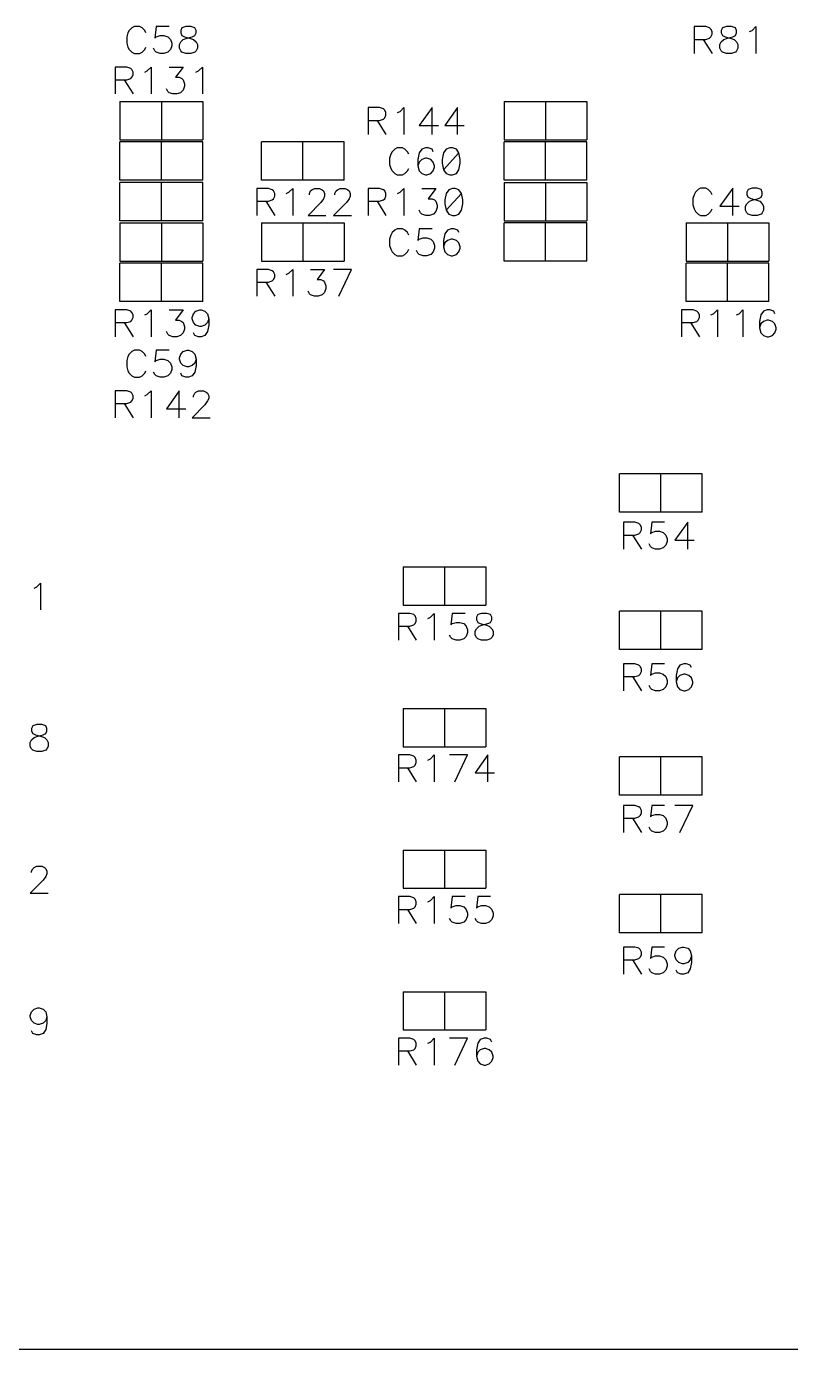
# Model space of a CAD drawing. Extents: x 295 to 953, y 10 to 290.
# Drawn here: x 625.1 to 664.7, y 85 to 153.5 of the extents above; entities that cross this region are included whole.
import ezdxf

# ---------------------------------------------------------------- set-up
doc = ezdxf.new("R2010")
doc.units = 0
doc.header["$LTSCALE"] = 5
doc.header["$MEASUREMENT"] = 0
doc.layers.add('DV-INT-A3_BSK', color=2, linetype='CONTINUOUS')

msp = doc.modelspace()

# ---------------------------------------------------------------- linework, layer by layer
at = {"layer": 'DV-INT-A3_BSK', "color": 7}
for p, q in [((630.696, 153.519), (630.562, 153.452)), ((630.96, 153.519), (630.696, 153.519)), ((631.094, 153.452), (630.96, 153.519)), ((631.828, 153.519), (631.761, 152.919)), ((632.494, 153.519), (631.828, 153.519)), ((633.358, 153.519), (633.161, 153.452)), ((633.626, 153.519), (633.358, 153.519)), ((633.827, 153.452), (633.626, 153.519)), ((660.297, 153.519), (659.698, 153.519)), ((659.698, 153.519), (659.698, 152.119)), ((660.498, 153.452), (660.297, 153.519)), ((661.366, 153.519), (661.165, 153.452)), ((661.63, 153.519), (661.366, 153.519)), ((661.831, 153.452), (661.63, 153.519)), ((662.695, 153.317), (662.896, 153.519)), ((662.896, 153.519), (662.896, 152.119)), ((630.361, 153.188), (630.298, 152.986)), ((630.298, 152.986), (630.298, 152.655)), ((630.428, 153.317), (630.361, 153.188)), ((630.562, 153.452), (630.428, 153.317)), ((631.229, 153.317), (631.094, 153.452)), ((631.296, 153.188), (631.229, 153.317)), ((631.761, 152.919), (631.828, 152.986)), ((631.828, 152.986), (632.029, 153.053)), ((632.029, 153.053), (632.226, 153.053)), ((632.226, 153.053), (632.427, 152.986)), ((632.427, 152.986), (632.561, 152.852)), ((632.561, 152.852), (632.628, 152.655)), ((633.161, 153.452), (633.094, 153.317)), ((633.094, 153.317), (633.094, 153.188)), ((633.094, 153.188), (633.161, 153.053)), ((633.094, 152.718), (633.228, 152.852)), ((633.161, 153.053), (633.29, 152.986)), ((633.228, 152.852), (633.425, 152.919)), ((633.29, 152.986), (633.559, 152.919)), ((633.425, 152.919), (633.693, 152.986)), ((633.559, 152.919), (633.76, 152.852)), ((633.693, 152.986), (633.827, 153.053)), ((633.76, 152.852), (633.89, 152.718)), ((633.89, 153.317), (633.827, 153.452)), ((633.827, 153.053), (633.89, 153.188)), ((633.89, 153.188), (633.89, 153.317)), ((659.698, 152.852), (660.297, 152.852)), ((660.167, 152.852), (660.633, 152.119)), ((660.297, 152.852), (660.498, 152.919)), ((660.566, 153.385), (660.498, 153.452)), ((660.498, 152.919), (660.566, 152.986)), ((660.633, 153.255), (660.566, 153.385)), ((660.566, 152.986), (660.633, 153.121)), ((660.633, 153.121), (660.633, 153.255)), ((661.165, 153.452), (661.098, 153.317)), ((661.098, 153.317), (661.098, 153.188)), ((661.098, 153.188), (661.165, 153.053)), ((661.098, 152.718), (661.232, 152.852)), ((661.165, 153.053), (661.299, 152.986)), ((661.232, 152.852), (661.433, 152.919)), ((661.299, 152.986), (661.563, 152.919)), ((661.433, 152.919), (661.697, 152.986)), ((661.563, 152.919), (661.764, 152.852)), ((661.697, 152.986), (661.831, 153.053)), ((661.764, 152.852), (661.898, 152.718)), ((661.898, 153.317), (661.831, 153.452)), ((661.831, 153.053), (661.898, 153.188)), ((661.898, 153.188), (661.898, 153.317)), ((662.565, 153.255), (662.695, 153.317)), ((630.298, 152.655), (630.361, 152.454)), ((630.361, 152.454), (630.428, 152.32)), ((630.428, 152.32), (630.562, 152.186)), ((630.562, 152.186), (630.696, 152.119)), ((630.696, 152.119), (630.96, 152.119)), ((630.96, 152.119), (631.094, 152.186)), ((631.094, 152.186), (631.229, 152.32)), ((631.229, 152.32), (631.296, 152.454)), ((631.761, 152.253), (631.694, 152.387)), ((631.828, 152.186), (631.761, 152.253)), ((632.029, 152.119), (631.828, 152.186)), ((632.226, 152.119), (632.029, 152.119)), ((632.427, 152.186), (632.226, 152.119)), ((632.561, 152.32), (632.427, 152.186)), ((632.628, 152.521), (632.561, 152.32)), ((632.628, 152.655), (632.628, 152.521)), ((633.026, 152.588), (633.094, 152.718)), ((633.026, 152.387), (633.026, 152.588)), ((633.094, 152.253), (633.026, 152.387)), ((633.161, 152.186), (633.094, 152.253)), ((633.358, 152.119), (633.161, 152.186)), ((633.626, 152.119), (633.358, 152.119)), ((633.827, 152.186), (633.626, 152.119)), ((633.89, 152.253), (633.827, 152.186)), ((633.89, 152.718), (633.957, 152.588)), ((633.957, 152.387), (633.89, 152.253)), ((633.957, 152.588), (633.957, 152.387)), ((661.031, 152.588), (661.098, 152.718)), ((661.031, 152.387), (661.031, 152.588)), ((661.098, 152.253), (661.031, 152.387)), ((661.165, 152.186), (661.098, 152.253)), ((661.366, 152.119), (661.165, 152.186)), ((661.63, 152.119), (661.366, 152.119)), ((661.831, 152.186), (661.63, 152.119)), ((661.898, 152.253), (661.831, 152.186)), ((661.898, 152.718), (661.965, 152.588)), ((661.965, 152.387), (661.898, 152.253)), ((661.965, 152.588), (661.965, 152.387)), ((630.302, 151.415), (629.707, 151.415)), ((629.707, 151.415), (629.707, 150.023)), ((629.707, 150.753), (630.302, 150.753)), ((630.172, 150.753), (630.633, 150.023)), ((630.503, 151.348), (630.302, 151.415)), ((630.302, 150.753), (630.503, 150.82)), ((630.571, 151.285), (630.503, 151.348)), ((630.503, 150.82), (630.571, 150.887)), ((630.633, 151.151), (630.571, 151.285)), ((630.571, 150.887), (630.633, 151.017)), ((630.633, 151.017), (630.633, 151.151)), ((631.233, 151.151), (631.363, 151.218)), ((631.363, 151.218), (631.564, 151.415)), ((631.564, 151.415), (631.564, 150.023)), ((632.49, 151.415), (633.219, 151.415)), ((633.219, 151.415), (632.825, 150.887)), ((632.825, 150.887), (633.022, 150.887)), ((633.022, 150.887), (633.156, 150.82)), ((633.156, 150.82), (633.219, 150.753)), ((633.219, 150.753), (633.286, 150.556)), ((633.886, 151.151), (634.016, 151.218)), ((634.016, 151.218), (634.217, 151.415)), ((634.217, 151.415), (634.217, 150.023)), ((632.427, 150.157), (632.36, 150.287)), ((632.49, 150.09), (632.427, 150.157)), ((632.691, 150.023), (632.49, 150.09)), ((633.089, 150.09), (632.888, 150.023)), ((633.219, 150.22), (633.089, 150.09)), ((633.286, 150.422), (633.219, 150.22)), ((633.286, 150.556), (633.286, 150.422)), ((629.95, 149.634), (634.238, 149.634)), ((629.95, 149.634), (629.95, 147.651)), ((632.096, 149.634), (632.096, 147.651)), ((632.888, 150.023), (632.691, 150.023)), ((634.238, 149.634), (634.238, 147.651)), ((649.858, 149.634), (654.145, 149.634)), ((649.858, 149.634), (649.858, 147.651)), ((652.003, 149.634), (652.003, 147.651)), ((654.145, 149.634), (654.145, 147.651)), ((643.399, 149.319), (642.804, 149.319)), ((642.804, 149.319), (642.804, 147.928)), ((643.6, 149.252), (643.399, 149.319)), ((643.399, 148.657), (643.6, 148.724)), ((643.667, 149.189), (643.6, 149.252)), ((643.6, 148.724), (643.667, 148.791)), ((643.73, 149.055), (643.667, 149.189)), ((643.667, 148.791), (643.73, 148.921)), ((643.73, 148.921), (643.73, 149.055)), ((644.33, 149.055), (644.459, 149.122)), ((644.459, 149.122), (644.661, 149.319)), ((644.661, 149.319), (644.661, 147.928)), ((646.119, 149.319), (645.457, 148.393)), ((646.119, 147.928), (646.119, 149.319)), ((647.443, 149.319), (646.781, 148.393)), ((647.443, 147.928), (647.443, 149.319)), ((642.804, 148.657), (643.399, 148.657)), ((643.269, 148.657), (643.73, 147.928)), ((645.457, 148.393), (646.45, 148.393)), ((646.781, 148.393), (647.775, 148.393)), ((629.95, 147.651), (634.238, 147.651)), ((634.238, 147.538), (629.95, 147.538)), ((629.95, 145.556), (629.95, 147.538)), ((632.096, 145.556), (632.096, 147.538)), ((634.238, 145.556), (634.238, 147.538)), ((641.572, 147.538), (637.285, 147.538)), ((637.285, 145.556), (637.285, 147.538)), ((639.43, 145.556), (639.43, 147.538)), ((641.572, 145.556), (641.572, 147.538)), ((649.858, 147.651), (654.145, 147.651)), ((654.145, 147.538), (649.858, 147.538)), ((649.858, 145.556), (649.858, 147.538)), ((652.003, 145.556), (652.003, 147.538)), ((654.145, 145.556), (654.145, 147.538)), ((643.982, 146.901), (643.919, 146.7)), ((643.919, 146.7), (643.919, 146.369)), ((644.049, 147.031), (643.982, 146.901)), ((644.183, 147.165), (644.049, 147.031)), ((644.317, 147.232), (644.183, 147.165)), ((644.581, 147.232), (644.317, 147.232)), ((644.715, 147.165), (644.581, 147.232)), ((644.849, 147.031), (644.715, 147.165)), ((644.916, 146.901), (644.849, 147.031)), ((645.449, 146.968), (645.382, 146.633)), ((645.382, 146.633), (645.382, 146.302)), ((645.583, 147.165), (645.449, 146.968)), ((645.583, 146.633), (645.449, 146.499)), ((645.78, 147.232), (645.583, 147.165)), ((645.78, 146.7), (645.583, 146.633)), ((645.914, 147.232), (645.78, 147.232)), ((645.847, 146.7), (645.78, 146.7)), ((646.048, 146.633), (645.847, 146.7)), ((646.115, 147.165), (645.914, 147.232)), ((646.182, 146.499), (646.048, 146.633)), ((646.182, 147.031), (646.115, 147.165)), ((646.714, 146.968), (646.647, 146.633)), ((646.647, 146.633), (646.647, 146.432)), ((646.848, 147.165), (646.714, 146.968)), ((647.511, 146.968), (646.714, 146.101)), ((647.045, 147.232), (646.848, 147.165)), ((647.179, 147.232), (647.045, 147.232)), ((647.381, 147.165), (647.179, 147.232)), ((647.511, 146.968), (647.381, 147.165)), ((647.578, 146.633), (647.511, 146.968)), ((647.578, 146.432), (647.578, 146.633)), ((643.919, 146.369), (643.982, 146.168)), ((643.982, 146.168), (644.049, 146.034)), ((644.049, 146.034), (644.183, 145.899)), ((644.715, 145.899), (644.849, 146.034)), ((644.849, 146.034), (644.916, 146.168)), ((645.449, 146.499), (645.382, 146.302)), ((645.382, 146.302), (645.449, 146.034)), ((645.449, 146.034), (645.583, 145.899)), ((646.048, 145.899), (646.182, 146.034)), ((646.249, 146.302), (646.182, 146.499)), ((646.182, 146.034), (646.249, 146.235)), ((646.249, 146.235), (646.249, 146.302)), ((646.647, 146.432), (646.714, 146.101)), ((646.714, 146.101), (646.848, 145.899)), ((647.381, 145.899), (647.511, 146.101)), ((647.511, 146.101), (647.578, 146.432)), ((634.238, 145.556), (629.95, 145.556)), ((634.238, 145.443), (629.95, 145.443)), ((629.95, 143.46), (629.95, 145.443)), ((632.096, 143.46), (632.096, 145.443)), ((634.238, 143.46), (634.238, 145.443)), ((641.572, 145.556), (637.285, 145.556)), ((644.183, 145.899), (644.317, 145.832)), ((644.317, 145.832), (644.581, 145.832)), ((644.581, 145.832), (644.715, 145.899)), ((645.583, 145.899), (645.78, 145.832)), ((645.78, 145.832), (645.847, 145.832)), ((645.847, 145.832), (646.048, 145.899)), ((646.848, 145.899), (647.045, 145.832)), ((647.045, 145.832), (647.179, 145.832)), ((647.179, 145.832), (647.381, 145.899)), ((654.145, 145.556), (649.858, 145.556)), ((649.858, 145.443), (654.145, 145.443)), ((649.858, 145.443), (649.858, 143.46)), ((652.003, 145.443), (652.003, 143.46)), ((654.145, 145.443), (654.145, 143.46)), ((637.637, 145.128), (637.041, 145.128)), ((637.041, 145.128), (637.041, 143.737)), ((637.838, 145.061), (637.637, 145.128)), ((637.905, 144.998), (637.838, 145.061)), ((637.838, 144.533), (637.905, 144.6)), ((637.968, 144.864), (637.905, 144.998)), ((637.905, 144.6), (637.968, 144.73)), ((637.968, 144.73), (637.968, 144.864)), ((638.567, 144.864), (638.697, 144.931)), ((638.697, 144.931), (638.898, 145.128)), ((638.898, 145.128), (638.898, 143.737)), ((639.761, 144.864), (639.824, 144.998)), ((639.761, 144.797), (639.761, 144.864)), ((639.824, 144.998), (639.891, 145.061)), ((639.891, 145.061), (640.025, 145.128)), ((640.025, 145.128), (640.289, 145.128)), ((640.289, 145.128), (640.424, 145.061)), ((640.491, 144.6), (640.357, 144.399)), ((640.424, 145.061), (640.491, 144.998)), ((640.491, 144.998), (640.553, 144.864)), ((640.553, 144.73), (640.491, 144.6)), ((640.553, 144.864), (640.553, 144.73)), ((641.086, 144.864), (641.153, 144.998)), ((641.086, 144.797), (641.086, 144.864)), ((641.153, 144.998), (641.22, 145.061)), ((641.22, 145.061), (641.35, 145.128)), ((641.35, 145.128), (641.618, 145.128)), ((641.618, 145.128), (641.748, 145.061)), ((641.815, 144.6), (641.681, 144.399)), ((641.748, 145.061), (641.815, 144.998)), ((641.815, 144.998), (641.882, 144.864)), ((641.882, 144.73), (641.815, 144.6)), ((641.882, 144.864), (641.882, 144.73)), ((643.399, 145.128), (642.804, 145.128)), ((642.804, 145.128), (642.804, 143.737)), ((643.6, 145.061), (643.399, 145.128)), ((643.667, 144.998), (643.6, 145.061)), ((643.6, 144.533), (643.667, 144.6)), ((643.73, 144.864), (643.667, 144.998)), ((643.667, 144.6), (643.73, 144.73)), ((643.73, 144.73), (643.73, 144.864)), ((644.33, 144.864), (644.459, 144.931)), ((644.459, 144.931), (644.661, 145.128)), ((644.661, 145.128), (644.661, 143.737)), ((645.587, 145.128), (646.316, 145.128)), ((646.316, 145.128), (645.922, 144.6)), ((645.922, 144.6), (646.119, 144.6)), ((646.119, 144.6), (646.253, 144.533)), ((646.848, 144.864), (646.781, 144.533)), ((646.982, 145.061), (646.848, 144.864)), ((647.645, 144.864), (646.848, 144.001)), ((647.179, 145.128), (646.982, 145.061)), ((647.314, 145.128), (647.179, 145.128)), ((647.511, 145.061), (647.314, 145.128)), ((647.645, 144.864), (647.511, 145.061)), ((647.712, 144.533), (647.645, 144.864)), ((659.698, 144.806), (659.635, 144.604)), ((659.635, 144.604), (659.635, 144.273)), ((659.765, 144.935), (659.698, 144.806)), ((659.899, 145.07), (659.765, 144.935)), ((660.033, 145.137), (659.899, 145.07)), ((660.297, 145.137), (660.033, 145.137)), ((660.431, 145.07), (660.297, 145.137)), ((660.566, 144.935), (660.431, 145.07)), ((660.633, 144.806), (660.566, 144.935)), ((661.697, 145.137), (661.031, 144.206)), ((661.697, 143.737), (661.697, 145.137)), ((662.498, 145.07), (662.431, 144.935)), ((662.431, 144.935), (662.431, 144.806)), ((662.431, 144.806), (662.498, 144.671)), ((662.695, 145.137), (662.498, 145.07)), ((662.498, 144.671), (662.627, 144.604)), ((662.627, 144.604), (662.896, 144.537)), ((662.963, 145.137), (662.695, 145.137)), ((662.762, 144.537), (663.03, 144.604)), ((663.164, 145.07), (662.963, 145.137)), ((663.03, 144.604), (663.164, 144.671)), ((663.227, 144.935), (663.164, 145.07)), ((663.164, 144.671), (663.227, 144.806)), ((663.227, 144.806), (663.227, 144.935)), ((637.041, 144.466), (637.637, 144.466)), ((637.507, 144.466), (637.968, 143.737)), ((637.637, 144.466), (637.838, 144.533)), ((640.357, 144.399), (639.694, 143.737)), ((641.681, 144.399), (641.019, 143.737)), ((642.804, 144.466), (643.399, 144.466)), ((643.269, 144.466), (643.73, 143.737)), ((643.399, 144.466), (643.6, 144.533)), ((645.524, 143.871), (645.457, 144.001)), ((646.316, 143.934), (646.186, 143.804)), ((646.253, 144.533), (646.316, 144.466)), ((646.316, 144.466), (646.383, 144.269)), ((646.383, 144.135), (646.316, 143.934)), ((646.383, 144.269), (646.383, 144.135)), ((646.781, 144.533), (646.781, 144.332)), ((646.781, 144.332), (646.848, 144.001)), ((646.848, 144.001), (646.982, 143.804)), ((647.511, 143.804), (647.645, 144.001)), ((647.645, 144.001), (647.712, 144.332)), ((647.712, 144.332), (647.712, 144.533)), ((659.635, 144.273), (659.698, 144.072)), ((659.698, 144.072), (659.765, 143.938)), ((659.765, 143.938), (659.899, 143.804)), ((660.431, 143.804), (660.566, 143.938)), ((660.566, 143.938), (660.633, 144.072)), ((661.031, 144.206), (662.028, 144.206)), ((662.363, 144.206), (662.431, 144.336)), ((662.363, 144.005), (662.363, 144.206)), ((662.431, 143.871), (662.363, 144.005)), ((662.431, 144.336), (662.565, 144.47)), ((662.565, 144.47), (662.762, 144.537)), ((662.896, 144.537), (663.097, 144.47)), ((663.097, 144.47), (663.227, 144.336)), ((663.227, 144.336), (663.294, 144.206)), ((663.294, 144.005), (663.227, 143.871)), ((663.294, 144.206), (663.294, 144.005)), ((634.238, 143.46), (629.95, 143.46)), ((629.95, 143.347), (634.238, 143.347)), ((629.95, 143.347), (629.95, 141.365)), ((632.096, 143.347), (632.096, 141.365)), ((634.238, 143.347), (634.238, 141.365)), ((637.285, 143.347), (641.572, 143.347)), ((637.285, 143.347), (637.285, 141.365)), ((639.43, 143.347), (639.43, 141.365)), ((639.694, 143.737), (640.621, 143.737)), ((641.019, 143.737), (641.949, 143.737)), ((641.572, 143.347), (641.572, 141.365)), ((645.587, 143.804), (645.524, 143.871)), ((645.788, 143.737), (645.587, 143.804)), ((645.985, 143.737), (645.788, 143.737)), ((646.186, 143.804), (645.985, 143.737)), ((646.982, 143.804), (647.179, 143.737)), ((647.179, 143.737), (647.314, 143.737)), ((647.314, 143.737), (647.511, 143.804)), ((649.858, 143.46), (654.145, 143.46)), ((654.145, 143.347), (649.858, 143.347)), ((649.858, 141.365), (649.858, 143.347)), ((652.003, 141.365), (652.003, 143.347)), ((654.145, 141.365), (654.145, 143.347)), ((659.287, 143.347), (663.575, 143.347)), ((659.287, 143.347), (659.287, 141.365)), ((659.899, 143.804), (660.033, 143.737)), ((660.033, 143.737), (660.297, 143.737)), ((660.297, 143.737), (660.431, 143.804)), ((661.433, 143.347), (661.433, 141.365)), ((662.498, 143.804), (662.431, 143.871)), ((662.695, 143.737), (662.498, 143.804)), ((662.963, 143.737), (662.695, 143.737)), ((663.164, 143.804), (662.963, 143.737)), ((663.227, 143.871), (663.164, 143.804)), ((663.575, 143.347), (663.575, 141.365)), ((643.982, 142.71), (643.919, 142.509)), ((644.049, 142.84), (643.982, 142.71)), ((644.183, 142.974), (644.049, 142.84)), ((644.317, 143.041), (644.183, 142.974)), ((644.581, 143.041), (644.317, 143.041)), ((644.715, 142.974), (644.581, 143.041)), ((644.849, 142.84), (644.715, 142.974)), ((644.916, 142.71), (644.849, 142.84)), ((645.449, 143.041), (645.382, 142.442)), ((646.115, 143.041), (645.449, 143.041)), ((645.449, 142.509), (645.65, 142.576)), ((645.65, 142.576), (645.847, 142.576)), ((645.847, 142.576), (646.048, 142.509)), ((646.781, 142.777), (646.714, 142.442)), ((646.911, 142.974), (646.781, 142.777)), ((647.112, 143.041), (646.911, 142.974)), ((647.247, 143.041), (647.112, 143.041)), ((647.448, 142.974), (647.247, 143.041)), ((647.511, 142.84), (647.448, 142.974)), ((643.919, 142.509), (643.919, 142.178)), ((643.919, 142.178), (643.982, 141.977)), ((643.982, 141.977), (644.049, 141.843)), ((644.049, 141.843), (644.183, 141.708)), ((644.715, 141.708), (644.849, 141.843)), ((644.849, 141.843), (644.916, 141.977)), ((645.382, 141.775), (645.314, 141.91)), ((645.382, 142.442), (645.449, 142.509)), ((646.048, 142.509), (646.182, 142.375)), ((646.182, 141.843), (646.048, 141.708)), ((646.182, 142.375), (646.249, 142.178)), ((646.249, 142.044), (646.182, 141.843)), ((646.249, 142.178), (646.249, 142.044)), ((646.714, 142.442), (646.714, 142.111)), ((646.781, 142.308), (646.714, 142.111)), ((646.714, 142.111), (646.781, 141.843)), ((646.911, 142.442), (646.781, 142.308)), ((646.781, 141.843), (646.911, 141.708)), ((647.112, 142.509), (646.911, 142.442)), ((647.179, 142.509), (647.112, 142.509)), ((647.381, 142.442), (647.179, 142.509)), ((647.511, 142.308), (647.381, 142.442)), ((647.381, 141.708), (647.511, 141.843)), ((647.578, 142.111), (647.511, 142.308)), ((647.511, 141.843), (647.578, 142.044)), ((647.578, 142.044), (647.578, 142.111)), ((629.95, 141.365), (634.238, 141.365)), ((634.238, 141.252), (629.95, 141.252)), ((629.95, 139.269), (629.95, 141.252)), ((632.096, 139.269), (632.096, 141.252)), ((634.238, 139.269), (634.238, 141.252)), ((637.285, 141.365), (641.572, 141.365)), ((644.183, 141.708), (644.317, 141.641)), ((644.317, 141.641), (644.581, 141.641)), ((644.581, 141.641), (644.715, 141.708)), ((645.449, 141.708), (645.382, 141.775)), ((645.65, 141.641), (645.449, 141.708)), ((645.847, 141.641), (645.65, 141.641)), ((646.048, 141.708), (645.847, 141.641)), ((646.911, 141.708), (647.112, 141.641)), ((647.112, 141.641), (647.179, 141.641)), ((647.179, 141.641), (647.381, 141.708)), ((654.145, 141.365), (649.858, 141.365)), ((659.287, 141.365), (663.575, 141.365)), ((663.575, 141.252), (659.287, 141.252)), ((659.287, 139.269), (659.287, 141.252)), ((661.433, 139.269), (661.433, 141.252)), ((663.575, 139.269), (663.575, 141.252)), ((637.637, 140.937), (637.041, 140.937)), ((637.041, 140.937), (637.041, 139.546)), ((637.838, 140.87), (637.637, 140.937)), ((637.905, 140.807), (637.838, 140.87)), ((637.968, 140.673), (637.905, 140.807)), ((637.905, 140.409), (637.968, 140.539)), ((637.968, 140.539), (637.968, 140.673)), ((638.567, 140.673), (638.697, 140.74)), ((638.697, 140.74), (638.898, 140.937)), ((638.898, 140.937), (638.898, 139.546)), ((639.824, 140.937), (640.553, 140.937)), ((640.553, 140.937), (640.16, 140.409)), ((641.949, 140.937), (641.019, 140.937)), ((641.283, 139.546), (641.949, 140.937)), ((637.041, 140.275), (637.637, 140.275)), ((637.507, 140.275), (637.968, 139.546)), ((637.637, 140.275), (637.838, 140.342)), ((637.838, 140.342), (637.905, 140.409)), ((639.761, 139.68), (639.694, 139.81)), ((640.16, 140.409), (640.357, 140.409)), ((640.357, 140.409), (640.491, 140.342)), ((640.491, 140.342), (640.553, 140.275)), ((640.553, 140.275), (640.621, 140.078)), ((640.621, 139.944), (640.553, 139.743)), ((640.621, 140.078), (640.621, 139.944)), ((634.238, 139.269), (629.95, 139.269)), ((639.824, 139.613), (639.761, 139.68)), ((640.025, 139.546), (639.824, 139.613)), ((640.222, 139.546), (640.025, 139.546)), ((640.424, 139.613), (640.222, 139.546)), ((640.553, 139.743), (640.424, 139.613)), ((663.575, 139.269), (659.287, 139.269)), ((630.302, 138.842), (629.707, 138.842)), ((629.707, 138.842), (629.707, 137.45)), ((630.503, 138.775), (630.302, 138.842)), ((630.571, 138.712), (630.503, 138.775)), ((630.633, 138.578), (630.571, 138.712)), ((630.571, 138.314), (630.633, 138.444)), ((630.633, 138.444), (630.633, 138.578)), ((631.233, 138.578), (631.363, 138.645)), ((631.363, 138.645), (631.564, 138.842)), ((631.564, 138.842), (631.564, 137.45)), ((632.49, 138.842), (633.219, 138.842)), ((633.219, 138.842), (632.825, 138.314)), ((633.684, 138.444), (633.751, 138.645)), ((633.684, 138.377), (633.684, 138.444)), ((633.751, 138.645), (633.886, 138.775)), ((633.886, 138.775), (634.083, 138.842)), ((634.083, 138.842), (634.15, 138.842)), ((634.15, 138.842), (634.347, 138.775)), ((634.347, 138.775), (634.481, 138.645)), ((634.481, 138.645), (634.548, 138.377)), ((659.639, 138.842), (659.044, 138.842)), ((659.044, 138.842), (659.044, 137.45)), ((659.84, 138.775), (659.639, 138.842)), ((659.908, 138.712), (659.84, 138.775)), ((659.97, 138.578), (659.908, 138.712)), ((659.908, 138.314), (659.97, 138.444)), ((659.97, 138.444), (659.97, 138.578)), ((660.57, 138.578), (660.7, 138.645)), ((660.7, 138.645), (660.901, 138.842)), ((660.901, 138.842), (660.901, 137.45)), ((661.894, 138.578), (662.028, 138.645)), ((662.028, 138.645), (662.225, 138.842)), ((662.225, 138.842), (662.225, 137.45)), ((663.156, 138.578), (663.088, 138.247)), ((663.285, 138.775), (663.156, 138.578)), ((663.487, 138.842), (663.285, 138.775)), ((663.621, 138.842), (663.487, 138.842)), ((663.818, 138.775), (663.621, 138.842)), ((663.885, 138.645), (663.818, 138.775)), ((629.707, 138.18), (630.302, 138.18)), ((630.172, 138.18), (630.633, 137.45)), ((630.302, 138.18), (630.503, 138.247)), ((630.503, 138.247), (630.571, 138.314)), ((632.825, 138.314), (633.022, 138.314)), ((633.022, 138.314), (633.156, 138.247)), ((633.156, 138.247), (633.219, 138.18)), ((633.219, 138.18), (633.286, 137.983)), ((633.286, 137.849), (633.219, 137.647)), ((633.286, 137.983), (633.286, 137.849)), ((633.751, 138.18), (633.684, 138.377)), ((633.886, 138.045), (633.751, 138.18)), ((634.083, 137.983), (633.886, 138.045)), ((634.15, 137.983), (634.083, 137.983)), ((634.347, 138.045), (634.15, 137.983)), ((634.481, 138.18), (634.347, 138.045)), ((634.548, 138.377), (634.481, 138.18)), ((634.548, 138.045), (634.481, 137.714)), ((634.548, 138.377), (634.548, 138.045)), ((659.044, 138.18), (659.639, 138.18)), ((659.509, 138.18), (659.97, 137.45)), ((659.639, 138.18), (659.84, 138.247)), ((659.84, 138.247), (659.908, 138.314)), ((663.088, 138.247), (663.088, 137.916)), ((663.156, 138.113), (663.088, 137.916)), ((663.088, 137.916), (663.156, 137.647)), ((663.285, 138.247), (663.156, 138.113)), ((663.487, 138.314), (663.285, 138.247)), ((663.554, 138.314), (663.487, 138.314)), ((663.751, 138.247), (663.554, 138.314)), ((663.885, 138.113), (663.751, 138.247)), ((663.952, 137.916), (663.885, 138.113)), ((663.885, 137.647), (663.952, 137.849)), ((663.952, 137.849), (663.952, 137.916)), ((632.427, 137.584), (632.36, 137.714)), ((632.49, 137.517), (632.427, 137.584)), ((632.691, 137.45), (632.49, 137.517)), ((632.888, 137.45), (632.691, 137.45)), ((633.089, 137.517), (632.888, 137.45)), ((633.219, 137.647), (633.089, 137.517)), ((633.819, 137.517), (633.751, 137.647)), ((634.016, 137.45), (633.819, 137.517)), ((634.15, 137.45), (634.016, 137.45)), ((634.347, 137.517), (634.15, 137.45)), ((634.481, 137.714), (634.347, 137.517)), ((663.156, 137.647), (663.285, 137.517)), ((663.285, 137.517), (663.487, 137.45)), ((663.487, 137.45), (663.554, 137.45)), ((663.554, 137.45), (663.751, 137.517)), ((663.751, 137.517), (663.885, 137.647)), ((630.361, 136.424), (630.298, 136.222)), ((630.428, 136.553), (630.361, 136.424)), ((630.562, 136.688), (630.428, 136.553)), ((630.696, 136.755), (630.562, 136.688)), ((630.96, 136.755), (630.696, 136.755)), ((631.094, 136.688), (630.96, 136.755)), ((631.229, 136.553), (631.094, 136.688)), ((631.296, 136.424), (631.229, 136.553)), ((631.828, 136.755), (631.761, 136.155)), ((632.494, 136.755), (631.828, 136.755)), ((633.026, 136.357), (633.094, 136.553)), ((633.026, 136.289), (633.026, 136.357)), ((633.094, 136.553), (633.228, 136.688)), ((633.228, 136.688), (633.425, 136.755)), ((633.425, 136.755), (633.492, 136.755)), ((633.492, 136.755), (633.693, 136.688)), ((633.693, 136.688), (633.827, 136.553)), ((633.827, 136.553), (633.89, 136.289)), ((630.298, 136.222), (630.298, 135.891)), ((630.298, 135.891), (630.361, 135.69)), ((630.361, 135.69), (630.428, 135.556)), ((631.229, 135.556), (631.296, 135.69)), ((631.761, 136.155), (631.828, 136.222)), ((631.828, 136.222), (632.029, 136.289)), ((632.029, 136.289), (632.226, 136.289)), ((632.226, 136.289), (632.427, 136.222)), ((632.427, 136.222), (632.561, 136.088)), ((632.561, 136.088), (632.628, 135.891)), ((632.628, 135.757), (632.561, 135.556)), ((632.628, 135.891), (632.628, 135.757)), ((633.094, 136.088), (633.026, 136.289)), ((633.228, 135.954), (633.094, 136.088)), ((633.425, 135.891), (633.228, 135.954)), ((633.492, 135.891), (633.425, 135.891)), ((633.693, 135.954), (633.492, 135.891)), ((633.827, 136.088), (633.693, 135.954)), ((633.89, 136.289), (633.827, 136.088)), ((633.89, 135.954), (633.827, 135.623)), ((633.89, 136.289), (633.89, 135.954)), ((630.428, 135.556), (630.562, 135.422)), ((630.562, 135.422), (630.696, 135.355)), ((630.696, 135.355), (630.96, 135.355)), ((630.96, 135.355), (631.094, 135.422)), ((631.094, 135.422), (631.229, 135.556)), ((631.761, 135.489), (631.694, 135.623)), ((631.828, 135.422), (631.761, 135.489)), ((632.029, 135.355), (631.828, 135.422)), ((632.226, 135.355), (632.029, 135.355)), ((632.427, 135.422), (632.226, 135.355)), ((632.561, 135.556), (632.427, 135.422)), ((633.161, 135.422), (633.094, 135.556)), ((633.358, 135.355), (633.161, 135.422)), ((633.492, 135.355), (633.358, 135.355)), ((633.693, 135.422), (633.492, 135.355)), ((633.827, 135.623), (633.693, 135.422)), ((630.302, 134.651), (629.707, 134.651)), ((629.707, 134.651), (629.707, 133.259)), ((630.503, 134.584), (630.302, 134.651)), ((630.571, 134.521), (630.503, 134.584)), ((630.633, 134.387), (630.571, 134.521)), ((630.633, 134.253), (630.633, 134.387)), ((631.233, 134.387), (631.363, 134.454)), ((631.363, 134.454), (631.564, 134.651)), ((631.564, 134.651), (631.564, 133.259)), ((633.022, 134.651), (632.36, 133.725)), ((633.022, 133.259), (633.022, 134.651)), ((633.751, 134.387), (633.819, 134.521)), ((633.751, 134.32), (633.751, 134.387)), ((633.819, 134.521), (633.886, 134.584)), ((633.886, 134.584), (634.016, 134.651)), ((634.016, 134.651), (634.284, 134.651)), ((634.284, 134.651), (634.414, 134.584)), ((634.414, 134.584), (634.481, 134.521)), ((634.481, 134.521), (634.548, 134.387)), ((634.548, 134.387), (634.548, 134.253)), ((629.707, 133.989), (630.302, 133.989)), ((630.172, 133.989), (630.633, 133.259)), ((630.302, 133.989), (630.503, 134.056)), ((630.503, 134.056), (630.571, 134.123)), ((630.571, 134.123), (630.633, 134.253)), ((632.36, 133.725), (633.353, 133.725)), ((634.347, 133.922), (633.684, 133.259)), ((634.481, 134.123), (634.347, 133.922)), ((634.548, 134.253), (634.481, 134.123)), ((633.684, 133.259), (634.615, 133.259)), ((660.117, 130.355), (655.83, 130.355)), ((655.83, 128.373), (655.83, 130.355)), ((657.975, 128.373), (657.975, 130.355)), ((660.117, 128.373), (660.117, 130.355)), ((660.117, 128.373), (655.83, 128.373)), ((656.63, 127.849), (656.031, 127.849)), ((656.031, 127.849), (656.031, 126.449)), ((656.831, 127.782), (656.63, 127.849)), ((656.898, 127.715), (656.831, 127.782)), ((656.965, 127.585), (656.898, 127.715)), ((656.898, 127.317), (656.965, 127.451)), ((656.965, 127.451), (656.965, 127.585)), ((657.498, 127.849), (657.431, 127.249)), ((658.164, 127.849), (657.498, 127.849)), ((659.363, 127.849), (658.696, 126.918)), ((659.363, 126.449), (659.363, 127.849)), ((656.031, 127.182), (656.63, 127.182)), ((656.5, 127.182), (656.965, 126.449)), ((656.63, 127.182), (656.831, 127.249)), ((656.831, 127.249), (656.898, 127.317)), ((657.431, 127.249), (657.498, 127.317)), ((657.498, 127.317), (657.699, 127.384)), ((657.699, 127.384), (657.896, 127.384)), ((657.896, 127.384), (658.097, 127.317)), ((658.097, 127.317), (658.231, 127.182)), ((658.231, 127.182), (658.298, 126.985)), ((658.298, 126.851), (658.231, 126.65)), ((658.298, 126.985), (658.298, 126.851)), ((658.696, 126.918), (659.694, 126.918)), ((657.431, 126.583), (657.364, 126.717)), ((657.498, 126.516), (657.431, 126.583)), ((657.699, 126.449), (657.498, 126.516)), ((657.896, 126.449), (657.699, 126.449)), ((658.097, 126.516), (657.896, 126.449)), ((658.231, 126.65), (658.097, 126.516)), ((644.619, 125.535), (648.906, 125.535)), ((644.619, 125.535), (644.619, 123.553)), ((646.765, 125.535), (646.765, 123.553)), ((648.906, 125.535), (648.906, 123.553)), ((625.504, 124.433), (625.634, 124.5)), ((625.634, 124.5), (625.835, 124.697)), ((625.835, 124.697), (625.835, 123.306)), ((644.619, 123.553), (648.906, 123.553)), ((644.971, 123.126), (644.376, 123.126)), ((644.376, 123.126), (644.376, 121.734)), ((645.172, 123.058), (644.971, 123.126)), ((645.239, 122.996), (645.172, 123.058)), ((645.302, 122.861), (645.239, 122.996)), ((645.239, 122.597), (645.302, 122.727)), ((645.302, 122.727), (645.302, 122.861)), ((645.901, 122.861), (646.031, 122.929)), ((646.031, 122.929), (646.232, 123.126)), ((646.232, 123.126), (646.232, 121.734)), ((647.159, 123.126), (647.096, 122.53)), ((647.825, 123.126), (647.159, 123.126)), ((647.159, 122.597), (647.36, 122.66)), ((647.36, 122.66), (647.557, 122.66)), ((647.557, 122.66), (647.758, 122.597)), ((648.487, 123.058), (648.42, 122.929)), ((648.42, 122.929), (648.42, 122.794)), ((648.42, 122.794), (648.487, 122.66)), ((648.684, 123.126), (648.487, 123.058)), ((648.487, 122.66), (648.617, 122.597)), ((648.952, 123.126), (648.684, 123.126)), ((649.149, 123.058), (648.952, 123.126)), ((649.015, 122.597), (649.149, 122.66)), ((649.216, 122.929), (649.149, 123.058)), ((649.149, 122.66), (649.216, 122.794)), ((649.216, 122.794), (649.216, 122.929)), ((660.117, 123.23), (655.83, 123.23)), ((655.83, 121.248), (655.83, 123.23)), ((657.975, 121.248), (657.975, 123.23)), ((660.117, 121.248), (660.117, 123.23)), ((644.376, 122.463), (644.971, 122.463)), ((644.841, 122.463), (645.302, 121.734)), ((644.971, 122.463), (645.172, 122.53)), ((645.172, 122.53), (645.239, 122.597)), ((647.096, 121.868), (647.029, 121.998)), ((647.096, 122.53), (647.159, 122.597)), ((647.758, 122.597), (647.888, 122.463)), ((647.888, 122.463), (647.955, 122.266)), ((647.955, 122.132), (647.888, 121.931)), ((647.955, 122.266), (647.955, 122.132)), ((648.353, 122.199), (648.42, 122.329)), ((648.353, 121.998), (648.353, 122.199)), ((648.42, 121.868), (648.353, 121.998)), ((648.42, 122.329), (648.554, 122.463)), ((648.554, 122.463), (648.751, 122.53)), ((648.617, 122.597), (648.885, 122.53)), ((648.751, 122.53), (649.015, 122.597)), ((648.885, 122.53), (649.082, 122.463)), ((649.082, 122.463), (649.216, 122.329)), ((649.216, 122.329), (649.283, 122.199)), ((649.283, 121.998), (649.216, 121.868)), ((649.283, 122.199), (649.283, 121.998)), ((647.159, 121.801), (647.096, 121.868)), ((647.36, 121.734), (647.159, 121.801)), ((647.557, 121.734), (647.36, 121.734)), ((647.758, 121.801), (647.557, 121.734)), ((647.888, 121.931), (647.758, 121.801)), ((648.487, 121.801), (648.42, 121.868)), ((648.684, 121.734), (648.487, 121.801)), ((648.952, 121.734), (648.684, 121.734)), ((649.149, 121.801), (648.952, 121.734)), ((649.216, 121.868), (649.149, 121.801)), ((660.117, 121.248), (655.83, 121.248)), ((656.63, 120.515), (656.031, 120.515)), ((656.031, 120.515), (656.031, 119.115)), ((656.831, 120.447), (656.63, 120.515)), ((656.63, 119.848), (656.831, 119.915)), ((656.898, 120.38), (656.831, 120.447)), ((656.831, 119.915), (656.898, 119.982)), ((656.965, 120.251), (656.898, 120.38)), ((656.898, 119.982), (656.965, 120.116)), ((656.965, 120.116), (656.965, 120.251)), ((657.498, 120.515), (657.431, 119.915)), ((657.431, 119.915), (657.498, 119.982)), ((658.164, 120.515), (657.498, 120.515)), ((657.498, 119.982), (657.699, 120.049)), ((657.699, 120.049), (657.896, 120.049)), ((657.896, 120.049), (658.097, 119.982)), ((658.097, 119.982), (658.231, 119.848)), ((658.83, 120.251), (658.763, 119.915)), ((658.763, 119.915), (658.763, 119.584)), ((658.96, 120.447), (658.83, 120.251)), ((658.96, 119.915), (658.83, 119.781)), ((659.162, 120.515), (658.96, 120.447)), ((659.162, 119.982), (658.96, 119.915)), ((659.296, 120.515), (659.162, 120.515)), ((659.229, 119.982), (659.162, 119.982)), ((659.43, 119.915), (659.229, 119.982)), ((659.497, 120.447), (659.296, 120.515)), ((659.56, 119.781), (659.43, 119.915)), ((659.56, 120.313), (659.497, 120.447)), ((656.031, 119.848), (656.63, 119.848)), ((656.5, 119.848), (656.965, 119.115)), ((657.431, 119.249), (657.364, 119.383)), ((657.498, 119.182), (657.431, 119.249)), ((658.231, 119.316), (658.097, 119.182)), ((658.231, 119.848), (658.298, 119.651)), ((658.298, 119.517), (658.231, 119.316)), ((658.298, 119.651), (658.298, 119.517)), ((658.83, 119.781), (658.763, 119.584)), ((658.763, 119.584), (658.83, 119.316)), ((658.83, 119.316), (658.96, 119.182)), ((659.43, 119.182), (659.56, 119.316)), ((659.627, 119.584), (659.56, 119.781)), ((659.56, 119.316), (659.627, 119.517)), ((659.627, 119.517), (659.627, 119.584)), ((657.699, 119.115), (657.498, 119.182)), ((657.896, 119.115), (657.699, 119.115)), ((658.097, 119.182), (657.896, 119.115)), ((658.96, 119.182), (659.162, 119.115)), ((659.162, 119.115), (659.229, 119.115)), ((659.229, 119.115), (659.43, 119.182)), ((644.619, 118.201), (648.906, 118.201)), ((644.619, 118.201), (644.619, 116.219)), ((646.765, 118.201), (646.765, 116.219)), ((648.906, 118.201), (648.906, 116.219)), ((625.437, 117.296), (625.369, 117.166)), ((625.634, 117.363), (625.437, 117.296)), ((625.902, 117.363), (625.634, 117.363)), ((626.099, 117.296), (625.902, 117.363)), ((626.166, 117.166), (626.099, 117.296)), ((625.302, 116.437), (625.369, 116.567)), ((625.369, 117.166), (625.369, 117.032)), ((625.369, 117.032), (625.437, 116.898)), ((625.369, 116.567), (625.504, 116.701)), ((625.437, 116.898), (625.566, 116.835)), ((625.504, 116.701), (625.701, 116.768)), ((625.566, 116.835), (625.835, 116.768)), ((625.701, 116.768), (625.965, 116.835)), ((625.835, 116.768), (626.032, 116.701)), ((625.965, 116.835), (626.099, 116.898)), ((626.032, 116.701), (626.166, 116.567)), ((626.099, 116.898), (626.166, 117.032)), ((626.166, 117.032), (626.166, 117.166)), ((626.166, 116.567), (626.233, 116.437)), ((625.302, 116.236), (625.302, 116.437)), ((625.369, 116.106), (625.302, 116.236)), ((625.437, 116.039), (625.369, 116.106)), ((625.634, 115.971), (625.437, 116.039)), ((625.902, 115.971), (625.634, 115.971)), ((626.099, 116.039), (625.902, 115.971)), ((626.166, 116.106), (626.099, 116.039)), ((626.233, 116.236), (626.166, 116.106)), ((626.233, 116.437), (626.233, 116.236)), ((644.619, 116.219), (648.906, 116.219)), ((644.971, 115.791), (644.376, 115.791)), ((644.376, 115.791), (644.376, 114.4)), ((644.376, 115.129), (644.971, 115.129)), ((644.841, 115.129), (645.302, 114.4)), ((645.172, 115.724), (644.971, 115.791)), ((644.971, 115.129), (645.172, 115.196)), ((645.239, 115.661), (645.172, 115.724)), ((645.172, 115.196), (645.239, 115.263)), ((645.302, 115.527), (645.239, 115.661)), ((645.239, 115.263), (645.302, 115.393)), ((645.302, 115.393), (645.302, 115.527)), ((645.901, 115.527), (646.031, 115.594)), ((646.031, 115.594), (646.232, 115.791)), ((646.232, 115.791), (646.232, 114.4)), ((647.955, 115.791), (647.029, 115.791)), ((647.293, 114.4), (647.955, 115.791)), ((649.015, 115.791), (648.353, 114.865)), ((649.015, 114.4), (649.015, 115.791)), ((660.117, 115.687), (655.83, 115.687)), ((655.83, 113.704), (655.83, 115.687)), ((657.975, 113.704), (657.975, 115.687)), ((660.117, 113.704), (660.117, 115.687)), ((648.353, 114.865), (649.346, 114.865)), ((660.117, 113.704), (655.83, 113.704)), ((656.63, 113.18), (656.031, 113.18)), ((656.031, 113.18), (656.031, 111.78)), ((656.831, 113.113), (656.63, 113.18)), ((656.898, 113.046), (656.831, 113.113)), ((657.498, 113.18), (657.431, 112.581)), ((658.164, 113.18), (657.498, 113.18)), ((659.627, 113.18), (658.696, 113.18)), ((658.96, 111.78), (659.627, 113.18)), ((656.031, 112.514), (656.63, 112.514)), ((656.5, 112.514), (656.965, 111.78)), ((656.63, 112.514), (656.831, 112.581)), ((656.831, 112.581), (656.898, 112.648)), ((656.965, 112.916), (656.898, 113.046)), ((656.898, 112.648), (656.965, 112.782)), ((656.965, 112.782), (656.965, 112.916)), ((657.431, 112.581), (657.498, 112.648)), ((657.498, 112.648), (657.699, 112.715)), ((657.699, 112.715), (657.896, 112.715)), ((657.896, 112.715), (658.097, 112.648)), ((658.097, 112.648), (658.231, 112.514)), ((658.231, 112.514), (658.298, 112.317)), ((657.431, 111.915), (657.364, 112.049)), ((657.498, 111.848), (657.431, 111.915)), ((657.699, 111.78), (657.498, 111.848)), ((657.896, 111.78), (657.699, 111.78)), ((658.097, 111.848), (657.896, 111.78)), ((658.231, 111.982), (658.097, 111.848)), ((658.298, 112.183), (658.231, 111.982)), ((658.298, 112.317), (658.298, 112.183)), ((644.619, 110.867), (648.906, 110.867)), ((644.619, 110.867), (644.619, 108.885)), ((646.765, 110.867), (646.765, 108.885)), ((648.906, 110.867), (648.906, 108.885)), ((625.369, 109.765), (625.437, 109.899)), ((625.369, 109.698), (625.369, 109.765)), ((625.437, 109.899), (625.504, 109.962)), ((625.504, 109.962), (625.634, 110.029)), ((625.634, 110.029), (625.902, 110.029)), ((625.902, 110.029), (626.032, 109.962)), ((626.032, 109.962), (626.099, 109.899)), ((626.099, 109.899), (626.166, 109.765)), ((626.166, 109.631), (626.099, 109.501)), ((626.166, 109.765), (626.166, 109.631)), ((625.965, 109.299), (625.302, 108.637)), ((626.099, 109.501), (625.965, 109.299)), ((625.302, 108.637), (626.233, 108.637)), ((644.971, 108.457), (644.376, 108.457)), ((644.376, 108.457), (644.376, 107.066)), ((644.619, 108.885), (648.906, 108.885)), ((645.172, 108.39), (644.971, 108.457)), ((645.239, 108.327), (645.172, 108.39)), ((645.302, 108.193), (645.239, 108.327)), ((645.901, 108.193), (646.031, 108.26)), ((646.031, 108.26), (646.232, 108.457)), ((646.232, 108.457), (646.232, 107.066)), ((647.159, 108.457), (647.096, 107.862)), ((647.825, 108.457), (647.159, 108.457)), ((648.487, 108.457), (648.42, 107.862)), ((649.149, 108.457), (648.487, 108.457)), ((660.117, 108.562), (655.83, 108.562)), ((655.83, 106.579), (655.83, 108.562)), ((657.975, 106.579), (657.975, 108.562)), ((660.117, 106.579), (660.117, 108.562)), ((644.376, 107.795), (644.971, 107.795)), ((644.841, 107.795), (645.302, 107.066)), ((644.971, 107.795), (645.172, 107.862)), ((645.172, 107.862), (645.239, 107.929)), ((645.239, 107.929), (645.302, 108.059)), ((645.302, 108.059), (645.302, 108.193)), ((647.096, 107.862), (647.159, 107.929)), ((647.159, 107.929), (647.36, 107.992)), ((647.36, 107.992), (647.557, 107.992)), ((647.557, 107.992), (647.758, 107.929)), ((647.758, 107.929), (647.888, 107.795)), ((647.888, 107.795), (647.955, 107.598)), ((647.955, 107.598), (647.955, 107.464)), ((648.42, 107.862), (648.487, 107.929)), ((648.487, 107.929), (648.684, 107.992)), ((648.684, 107.992), (648.885, 107.992)), ((648.885, 107.992), (649.082, 107.929)), ((649.082, 107.929), (649.216, 107.795)), ((649.216, 107.795), (649.283, 107.598)), ((649.283, 107.598), (649.283, 107.464)), ((647.096, 107.2), (647.029, 107.33)), ((647.159, 107.133), (647.096, 107.2)), ((647.36, 107.066), (647.159, 107.133)), ((647.557, 107.066), (647.36, 107.066)), ((647.758, 107.133), (647.557, 107.066)), ((647.888, 107.263), (647.758, 107.133)), ((647.955, 107.464), (647.888, 107.263)), ((648.42, 107.2), (648.353, 107.33)), ((648.487, 107.133), (648.42, 107.2)), ((648.684, 107.066), (648.487, 107.133)), ((648.885, 107.066), (648.684, 107.066)), ((649.082, 107.133), (648.885, 107.066)), ((649.216, 107.263), (649.082, 107.133)), ((649.283, 107.464), (649.216, 107.263)), ((660.117, 106.579), (655.83, 106.579)), ((656.63, 105.846), (656.031, 105.846)), ((656.031, 105.846), (656.031, 104.446)), ((656.831, 105.779), (656.63, 105.846)), ((656.898, 105.712), (656.831, 105.779)), ((656.965, 105.582), (656.898, 105.712)), ((656.965, 105.448), (656.965, 105.582)), ((657.498, 105.846), (657.431, 105.247)), ((658.164, 105.846), (657.498, 105.846)), ((658.696, 105.448), (658.763, 105.645)), ((658.763, 105.645), (658.897, 105.779)), ((658.897, 105.779), (659.094, 105.846)), ((659.094, 105.846), (659.162, 105.846)), ((659.162, 105.846), (659.363, 105.779)), ((659.363, 105.779), (659.497, 105.645)), ((659.497, 105.645), (659.56, 105.381)), ((656.031, 105.18), (656.63, 105.18)), ((656.5, 105.18), (656.965, 104.446)), ((656.63, 105.18), (656.831, 105.247)), ((656.831, 105.247), (656.898, 105.314)), ((656.898, 105.314), (656.965, 105.448)), ((657.431, 105.247), (657.498, 105.314)), ((657.498, 105.314), (657.699, 105.381)), ((657.699, 105.381), (657.896, 105.381)), ((657.896, 105.381), (658.097, 105.314)), ((658.097, 105.314), (658.231, 105.18)), ((658.231, 105.18), (658.298, 104.983)), ((658.298, 104.849), (658.231, 104.647)), ((658.298, 104.983), (658.298, 104.849)), ((658.696, 105.381), (658.696, 105.448)), ((658.763, 105.18), (658.696, 105.381)), ((658.897, 105.046), (658.763, 105.18)), ((659.094, 104.983), (658.897, 105.046)), ((659.162, 104.983), (659.094, 104.983)), ((659.363, 105.046), (659.162, 104.983)), ((659.497, 105.18), (659.363, 105.046)), ((659.56, 105.381), (659.497, 105.18)), ((659.56, 105.046), (659.497, 104.714)), ((659.56, 105.381), (659.56, 105.046)), ((657.431, 104.58), (657.364, 104.714)), ((657.498, 104.513), (657.431, 104.58)), ((657.699, 104.446), (657.498, 104.513)), ((657.896, 104.446), (657.699, 104.446)), ((658.097, 104.513), (657.896, 104.446)), ((658.231, 104.647), (658.097, 104.513)), ((658.83, 104.513), (658.763, 104.647)), ((659.027, 104.446), (658.83, 104.513)), ((659.162, 104.446), (659.027, 104.446)), ((659.363, 104.513), (659.162, 104.446)), ((659.497, 104.714), (659.363, 104.513)), ((644.619, 103.533), (648.906, 103.533)), ((644.619, 103.533), (644.619, 101.55)), ((646.765, 103.533), (646.765, 101.55)), ((648.906, 103.533), (648.906, 101.55)), ((625.302, 102.296), (625.369, 102.497)), ((625.302, 102.229), (625.302, 102.296)), ((625.369, 102.032), (625.302, 102.229)), ((625.369, 102.497), (625.504, 102.627)), ((625.504, 102.627), (625.701, 102.694)), ((625.701, 102.694), (625.768, 102.694)), ((625.768, 102.694), (625.965, 102.627)), ((625.965, 102.627), (626.099, 102.497)), ((626.099, 102.497), (626.166, 102.229)), ((626.166, 102.229), (626.099, 102.032)), ((626.166, 102.229), (626.166, 101.898)), ((625.504, 101.898), (625.369, 102.032)), ((625.437, 101.37), (625.369, 101.5)), ((625.701, 101.835), (625.504, 101.898)), ((625.768, 101.835), (625.701, 101.835)), ((625.965, 101.898), (625.768, 101.835)), ((626.099, 102.032), (625.965, 101.898)), ((626.099, 101.567), (625.965, 101.37)), ((626.166, 101.898), (626.099, 101.567)), ((644.619, 101.55), (648.906, 101.55)), ((625.634, 101.303), (625.437, 101.37)), ((625.768, 101.303), (625.634, 101.303)), ((625.965, 101.37), (625.768, 101.303)), ((644.971, 101.123), (644.376, 101.123)), ((644.376, 101.123), (644.376, 99.731)), ((645.172, 101.056), (644.971, 101.123)), ((645.239, 100.993), (645.172, 101.056)), ((645.302, 100.859), (645.239, 100.993)), ((645.239, 100.595), (645.302, 100.725)), ((645.302, 100.725), (645.302, 100.859)), ((645.901, 100.859), (646.031, 100.926)), ((646.031, 100.926), (646.232, 101.123)), ((646.232, 101.123), (646.232, 99.731)), ((647.955, 101.123), (647.029, 101.123)), ((647.293, 99.731), (647.955, 101.123)), ((648.487, 100.859), (648.42, 100.528)), ((648.617, 101.056), (648.487, 100.859)), ((648.818, 101.123), (648.617, 101.056)), ((648.952, 101.123), (648.818, 101.123)), ((649.149, 101.056), (648.952, 101.123)), ((649.216, 100.926), (649.149, 101.056)), ((644.376, 100.461), (644.971, 100.461)), ((644.841, 100.461), (645.302, 99.731)), ((644.971, 100.461), (645.172, 100.528)), ((645.172, 100.528), (645.239, 100.595)), ((648.42, 100.528), (648.42, 100.197)), ((648.487, 100.394), (648.42, 100.197)), ((648.42, 100.197), (648.487, 99.928)), ((648.617, 100.528), (648.487, 100.394)), ((648.818, 100.595), (648.617, 100.528)), ((648.885, 100.595), (648.818, 100.595)), ((649.082, 100.528), (648.885, 100.595)), ((649.216, 100.394), (649.082, 100.528)), ((649.283, 100.197), (649.216, 100.394)), ((649.216, 99.928), (649.283, 100.13)), ((649.283, 100.13), (649.283, 100.197)), ((648.487, 99.928), (648.617, 99.798)), ((648.617, 99.798), (648.818, 99.731)), ((648.818, 99.731), (648.885, 99.731)), ((648.885, 99.731), (649.082, 99.798)), ((649.082, 99.798), (649.216, 99.928)), ((863.527, 85), (510.427, 85.004))]:
    msp.add_line(p, q, dxfattribs=at)

doc.saveas('drawing.dxf')
